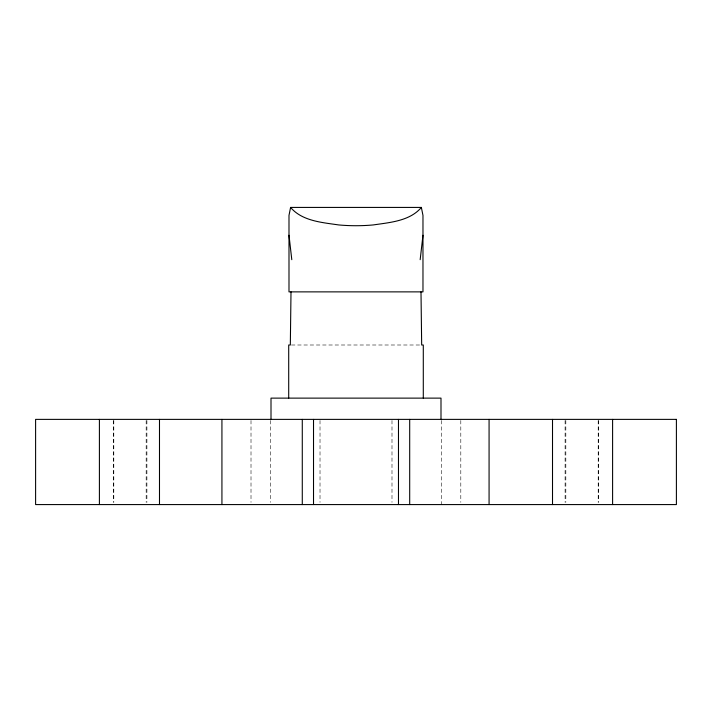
<?xml version="1.0" encoding="UTF-8"?>
<svg xmlns="http://www.w3.org/2000/svg" width="712" height="712" viewBox="0 0 712 712"><rect width="100%" height="100%" fill="white"/><g stroke="black" fill="none" stroke-linecap="round" stroke-linejoin="round"><path stroke-width="0.53" stroke-dasharray="3.56 2.67" d="M291.43 345L420.57 345M598.418 420.481L598.418 502.361M598.187 420.481L598.187 502.361M565.835 420.481L565.835 502.361M565.088 420.481L565.088 502.361M460.806 420.481L460.806 502.361M441.315 420.481L441.315 504.577M391.992 420.481L391.992 502.361M320.017 420.481L320.017 502.361M270.685 420.481L270.685 502.361M251.007 420.481L251.007 502.361M146.912 420.481L146.912 502.361M146.165 420.481L146.165 502.361M113.813 420.481L113.813 502.361M113.582 420.481L113.582 502.361"/><path stroke-width="1.07" d="M291.003 291.875L290.327 345L288.707 345L288.707 398.124M420.169 259.684L422.973 235.254M290.594 207.423L288.992 215.407L288.992 291.875L422.973 291.875L422.973 215.407L421.362 207.423L290.594 207.423C302.084 221.076 322.109 222.482 338.645 224.93A70.31 25.507 0 0 0 373.319 224.93C389.856 222.482 409.881 221.076 421.362 207.423M288.992 235.254L291.795 259.684M420.997 291.875L421.673 345L423.293 345L423.293 398.124M612.596 419.377L612.596 504.577M552.512 419.377L552.512 504.577M489.073 419.377L489.073 504.577M440.995 419.377L440.995 398.124L271.005 398.124L271.005 419.377M409.694 419.377L409.694 504.577M398.48 419.377L398.48 504.577M313.52 419.377L313.52 504.577M302.28 419.377L302.28 504.577M221.93 419.377L221.93 504.577M159.488 419.377L159.488 504.577M99.404 419.377L99.404 504.577M676.4 419.377L35.6 419.377L35.6 504.577L676.4 504.577L676.4 419.377"/></g></svg>
